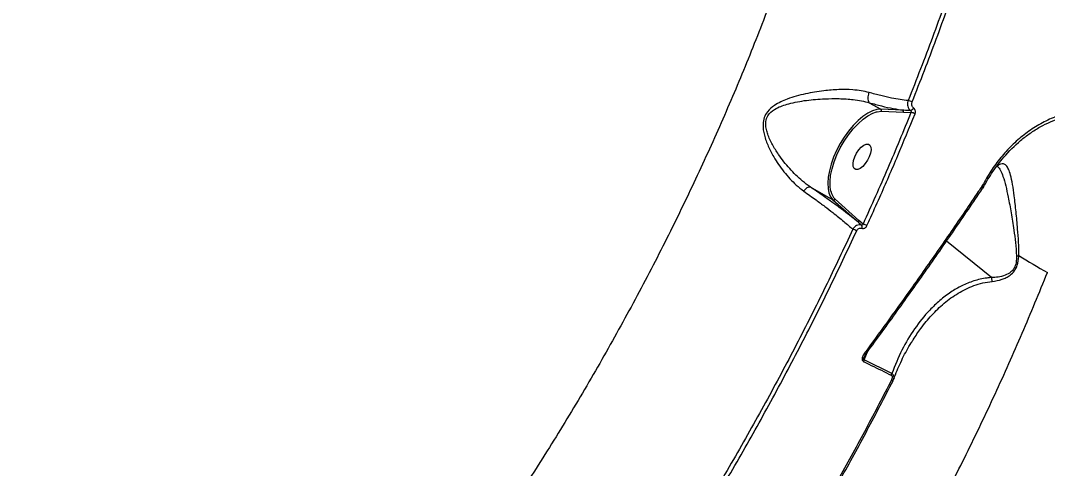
# Model space of a CAD drawing. Header units: millimetres. Extents: x -8422 to 28150, y -6982 to 5510.
# Drawn here: x 4501.1 to 4826.2, y 1677.8 to 1819.7 of the extents above; entities that cross this region are included whole.
import ezdxf

# ---------------------------------------------------------------- set-up
doc = ezdxf.new("R2010")
doc.units = ezdxf.units.MM
doc.layers.add('DIKOM_ОБЪЕКТ', color=7, linetype='Continuous')
doc.layers.add('DIKOM_РАЗМЕР_ОБЪЕКТА', color=7, linetype='Continuous')
doc.styles.add('style1', font='arial.ttf', dxfattribs={"width": 0.8})
doc.dimstyles.new('1-50', dxfattribs={"dimtxt": 300, "dimasz": 200, "dimexe": 100, "dimexo": 0, "dimgap": 100, "dimtad": 1, "dimdec": 0, "dimtxsty": 'style1', "dimcen": 0, "dimclrd": 7, "dimclre": 7, "dimadec": 1, "dimazin": 2, "dimtfac": 1, "dimtdec": 0, "dimtmove": 1, "dimatfit": 3, "dimfxl": 0, "dimlwd": 25, "dimlwe": 18, "dimarcsym": 0})

# ---------------------------------------------------------------- blocks, each defined once
blk = doc.blocks.new('*D1')
at = {"layer": 'Defpoints', "color": 0, "transparency": 16777216}
for p in [(-5348.28, 1737.01), (6047.45, 1360.22), (6047.45, -3315.33)]:
    blk.add_point(p, dxfattribs=at)
at = {"layer": 'DIKOM_РАЗМЕР_ОБЪЕКТА', "color": 7, "lineweight": 18, "transparency": 16777216}
for p, q in [((-5348.28, 1737.01), (-5348.28, -3415.33)), ((6047.45, 1360.22), (6047.45, -3415.33))]:
    blk.add_line(p, q, dxfattribs=at)
at = {"layer": 'DIKOM_РАЗМЕР_ОБЪЕКТА', "color": 7, "lineweight": 25, "transparency": 16777216}
blk.add_line((-5148.28, -3315.33), (5847.45, -3315.33), dxfattribs=at)
at = {"layer": 'DIKOM_РАЗМЕР_ОБЪЕКТА', "color": 7, "transparency": 16777216}
for points in [[(-5148.28, -3282), (-5148.28, -3348.67), (-5348.28, -3315.33)], [(5847.45, -3282), (5847.45, -3348.67), (6047.45, -3315.33)]]:
    blk.add_solid(points, dxfattribs=at)
at = {"layer": 'DIKOM_РАЗМЕР_ОБЪЕКТА', "color": 0, "transparency": 16777216, "insert": (349.59, -3062.16), "char_height": 300, "attachment_point": 5, "style": 'style1'}
blk.add_mtext('11400', dxfattribs=at)

msp = doc.modelspace()

# ---------------------------------------------------------------- linework, layer by layer
at = {"layer": 'DIKOM_ОБЪЕКТ', "color": 7, "linetype": 'Continuous', "lineweight": 15}
for p, q in [((4769.79, 1793.69), (4773.43, 1791.64)), ((4780.43, 1791.32), (4773.43, 1791.64)), ((4773.63, 1790.97), (4780.62, 1790.66)), ((4780.62, 1790.66), (4782.98, 1790.58)), ((4810.69, 1773.92), (4810.25, 1773.62)), ((4751.07, 1767.02), (4758.28, 1762.95)), ((4805.38, 1767.14), (4805.36, 1767.11)), ((4805.56, 1767.44), (4805.38, 1767.14)), ((4805.71, 1766.56), (4805.68, 1766.53)), ((4805.95, 1766.96), (4805.94, 1766.95)), ((4758.28, 1762.95), (4765.84, 1756.21)), ((4766.5, 1756.42), (4758.93, 1763.15)), ((4767.79, 1755.23), (4766.5, 1756.42)), ((4808.45, 1738.3), (4794.19, 1749.79)), ((4768.15, 1712.24), (4769.24, 1714.76)), ((4776.91, 1707.92), (4768.15, 1712.24)), ((4777.29, 1705.56), (4777.44, 1705.94)), ((4777.63, 1706.39), (4777.46, 1705.93))]:
    msp.add_line(p, q, dxfattribs=at)
at = {"layer": 'DIKOM_ОБЪЕКТ', "color": 7, "linetype": 'Continuous', "lineweight": 15, "flags": 128}
for points in [[(4773.43, 1791.64), (4772.15, 1791.52), (4770.75, 1791.09), (4769.28, 1790.34), (4767.75, 1789.31), (4766.22, 1788.01), (4764.7, 1786.46), (4763.23, 1784.71), (4761.85, 1782.78), (4760.58, 1780.73), (4759.45, 1778.59), (4758.49, 1776.41), (4757.71, 1774.25), (4757.13, 1772.13), (4756.77, 1770.12), (4756.63, 1768.25), (4756.71, 1766.56), (4757.02, 1765.1), (4757.43, 1764.09)], [(4757.6, 1765.65), (4757.39, 1766.92), (4757.34, 1768.68), (4757.55, 1770.63), (4757.98, 1772.73), (4758.65, 1774.92), (4759.53, 1777.15), (4760.6, 1779.36), (4761.84, 1781.51), (4763.21, 1783.54), (4764.68, 1785.4), (4766.22, 1787.05), (4767.79, 1788.45), (4769.35, 1789.57), (4770.87, 1790.37), (4772.01, 1790.77)], [(4772.01, 1790.77), (4772.31, 1790.84), (4773.63, 1790.97)], [(4764.7, 1773.51), (4764.63, 1774.38), (4764.8, 1775.43), (4765.18, 1776.57), (4765.74, 1777.71), (4766.45, 1778.76), (4767.24, 1779.63), (4768.06, 1780.26), (4768.82, 1780.58), (4769.48, 1780.58), (4769.97, 1780.26), (4770.26, 1779.64), (4770.33, 1778.77), (4770.17, 1777.72), (4769.79, 1776.58), (4769.22, 1775.44), (4768.51, 1774.39), (4767.72, 1773.52), (4766.91, 1772.89), (4766.14, 1772.57), (4765.49, 1772.57), (4764.99, 1772.89), (4764.7, 1773.51)], [(4805.36, 1767.11), (4805.47, 1767), (4805.56, 1766.89), (4805.64, 1766.79), (4805.68, 1766.7), (4805.71, 1766.63), (4805.7, 1766.56), (4805.69, 1766.54)], [(4805.38, 1767.14), (4805.5, 1767.03), (4805.59, 1766.92), (4805.66, 1766.82), (4805.71, 1766.73), (4805.73, 1766.65), (4805.72, 1766.59), (4805.71, 1766.56)], [(4805.56, 1767.44), (4805.67, 1767.35), (4805.77, 1767.27), (4805.84, 1767.2), (4805.9, 1767.13), (4805.94, 1767.06), (4805.96, 1767.01), (4805.95, 1766.96), (4805.95, 1766.96)], [(4805.69, 1766.54), (4805.67, 1766.52), (4805.61, 1766.49)], [(4757.43, 1764.09), (4757.55, 1763.88), (4758.28, 1762.95)], [(4768.16, 1714.18), (4768.27, 1714.08), (4768.37, 1713.98), (4768.44, 1713.9), (4768.5, 1713.83), (4768.53, 1713.78), (4768.53, 1713.74), (4768.53, 1713.72)], [(4776.84, 1705.88), (4776.96, 1705.82), (4777.06, 1705.75), (4777.15, 1705.7), (4777.22, 1705.65), (4777.27, 1705.61), (4777.3, 1705.58), (4777.31, 1705.57), (4777.29, 1705.56)]]:
    msp.add_lwpolyline(points, dxfattribs=at)
at = {"layer": 'DIKOM_ОБЪЕКТ', "color": 7, "linetype": 'Continuous', "lineweight": 15}
for centre, radius, start, end in [((4773.14, 1791.19), 0.531, 335.2542, 56.966), ((4781.81, 1791.32), 3.06, 59.6964, 84.6812), ((4782.38, 1792.74), 1.58, 285.4289, 334.7878), ((4780.14, 1790.88), 0.531, 335.2296, 56.9919), ((4782.72, 1787.56), 3.03, 59.3971, 85.1408), ((4762.78, 1766.81), 5.31, 192.5997, 223.5424), ((4766.06, 1756.66), 0.499, 244.3331, 330.4992), ((4763.38, 1748.95), 4.79, 59.9109, 75.7142), ((4766.49, 1754.33), 1, 334.9731, 32.0905), ((4766.79, 1750.9), 4.45, 59.6687, 77.0687), ((4816.61, 1764.97), 19.75, 269.3659, 271.4885), ((4895.45, 1868.91), 146.39, 237.654, 241.7626), ((4766.41, 1712.36), 1.75, 335.0742, 355.8615), ((4775.14, 1708.1), 1.79, 334.0739, 354.2401)]:
    msp.add_arc(centre, radius, start, end, dxfattribs=at)
for points, knots in [([(4774.52, 2019.16), (4774.73, 2014.22), (4775.15, 2004.35), (4774.85, 1988.73), (4773.84, 1972.42), (4772.03, 1955.39), (4769.43, 1937.7), (4766.09, 1919.73), (4762.04, 1901.55), (4757.32, 1883.23), (4751.86, 1864.48), (4745.65, 1845.34), (4738.68, 1825.87), (4731.1, 1806.5), (4722.97, 1787.28), (4714.32, 1768.29), (4705.03, 1749.21), (4695.08, 1730.11), (4684.51, 1711.05), (4673.54, 1692.45), (4662.22, 1674.36), (4650.59, 1656.81), (4638.47, 1639.54), (4625.89, 1622.62), (4612.88, 1606.12), (4599.71, 1590.37), (4586.43, 1575.43), (4573.09, 1561.31), (4559.48, 1547.8), (4545.64, 1534.96), (4531.6, 1522.86), (4518.66, 1512.56), (4506.84, 1503.79), (4499.73, 1498.96), (4496.17, 1496.54)], [0, 0, 0, 0, 0.031178, 0.062381, 0.093559, 0.125644, 0.157755, 0.18984, 0.22102, 0.252224, 0.283405, 0.31549, 0.347601, 0.379686, 0.410889, 0.442116, 0.473319, 0.505426, 0.537559, 0.569665, 0.60092, 0.632198, 0.663452, 0.69561, 0.727794, 0.759952, 0.791284, 0.822641, 0.853973, 0.886209, 0.918471, 0.950707, 0.975331, 1, 1, 1, 1]), ([(4808.8, 1873.35), (4806.97, 1866.9), (4803.29, 1854), (4796.9, 1834.32), (4789.92, 1814.43), (4784.7, 1801.06), (4782.09, 1794.37)], [0, 0, 0, 0, 0.248595, 0.49719, 0.748595, 1, 1, 1, 1]), ([(4783.35, 1793.96), (4785.94, 1800.59), (4791.11, 1813.85), (4798.1, 1833.7), (4804.54, 1853.51), (4808.26, 1866.59), (4810.12, 1873.13)], [0, 0, 0, 0, 0.248595, 0.497189, 0.748595, 1, 1, 1, 1]), ([(5235.76, 1864.88), (5236.82, 1865.57), (5238.95, 1866.94), (5240.91, 1867.9), (5242.09, 1868.18), (5242.55, 1867.86), (5242.4, 1866.97), (5241.62, 1865.49), (5240.18, 1863.39), (5238.06, 1860.66), (5235.29, 1857.33), (5231.9, 1853.45), (5227.92, 1849.04), (5223.38, 1844.12), (5218.25, 1838.67), (5212.49, 1832.63), (5206.07, 1826), (5198.99, 1818.76), (5191.34, 1811.01), (5183.2, 1802.83), (5174.6, 1794.25), (5165.59, 1785.31), (5156.09, 1775.94), (5146.02, 1766.06), (5135.38, 1755.67), (5124.17, 1744.77), (5112.53, 1733.49), (5100.57, 1721.95), (5088.33, 1710.18), (5075.84, 1698.21), (5063.02, 1685.95), (5049.75, 1673.31), (5036.06, 1660.3), (5021.95, 1646.93), (5007.58, 1633.36), (4992.4, 1619.04), (4976.38, 1603.98), (4959.53, 1588.19), (4942.39, 1572.16), (4924.97, 1555.92), (4907.33, 1539.52), (4890.53, 1523.94), (4874.63, 1509.22), (4859.64, 1495.39), (4844.69, 1481.62), (4829.66, 1467.81), (4814.58, 1453.98), (4799.47, 1440.17), (4784.52, 1426.53), (4769.88, 1413.21), (4755.58, 1400.24), (4741.64, 1387.61), (4727.93, 1375.24), (4714.37, 1363.03), (4700.97, 1351), (4687.77, 1339.2), (4674.92, 1327.74), (4662.57, 1316.76), (4650.72, 1306.27), (4639.37, 1296.27), (4628.44, 1286.67), (4617.84, 1277.42), (4607.62, 1268.53), (4597.8, 1260.05), (4588.5, 1252.06), (4579.82, 1244.66), (4571.76, 1237.85), (4564.31, 1231.61), (4557.41, 1225.9), (4551.01, 1220.67), (4545.14, 1215.95), (4539.83, 1211.77), (4535.15, 1208.17), (4531.14, 1205.21), (4527.8, 1202.85), (4525.1, 1201.09), (4523.01, 1199.91), (4521.53, 1199.3), (4520.69, 1199.29), (4520.5, 1199.88), (4520.96, 1201.08), (4521.93, 1202.66), (4523.16, 1204.39), (4524.08, 1205.57), (4524.54, 1206.16)], [0, 0, 0, 0, 0.014465, 0.028965, 0.040896, 0.052838, 0.06478, 0.076711, 0.088989, 0.101279, 0.113569, 0.125847, 0.137779, 0.149722, 0.161665, 0.173598, 0.185878, 0.198169, 0.210461, 0.222741, 0.234655, 0.246579, 0.258503, 0.270416, 0.282674, 0.294944, 0.307213, 0.319472, 0.331406, 0.34335, 0.355294, 0.367228, 0.379509, 0.391801, 0.404093, 0.416374, 0.43016, 0.443953, 0.457739, 0.471823, 0.485915, 0.499998, 0.511916, 0.523844, 0.535771, 0.547689, 0.559953, 0.572228, 0.584503, 0.596767, 0.608684, 0.620612, 0.63254, 0.644457, 0.65672, 0.668993, 0.681267, 0.69353, 0.705463, 0.717406, 0.729349, 0.741282, 0.753561, 0.765852, 0.778142, 0.790422, 0.802353, 0.814295, 0.826236, 0.838167, 0.850446, 0.862736, 0.875027, 0.887306, 0.899222, 0.911149, 0.923075, 0.934991, 0.947253, 0.959525, 0.971798, 0.98406, 0.992027, 1, 1, 1, 1]), ([(4520.8, 1155.4), (4520.8, 1155.39), (4520.82, 1155.17), (4521.47, 1155.34), (4522.83, 1155.96), (4524.98, 1157.31), (4527.8, 1159.29), (4531.29, 1161.89), (4535.4, 1165.08), (4540.11, 1168.85), (4545.44, 1173.21), (4551.45, 1178.2), (4558.15, 1183.83), (4565.55, 1190.12), (4573.57, 1197), (4582.11, 1204.38), (4591.14, 1212.23), (4600.63, 1220.52), (4610.64, 1229.32), (4621.26, 1238.68), (4632.49, 1248.63), (4644.32, 1259.15), (4656.62, 1270.13), (4669.25, 1281.43), (4682.16, 1293.03), (4695.33, 1304.88), (4708.86, 1317.09), (4722.85, 1329.75), (4737.3, 1342.86), (4752.2, 1356.4), (4767.37, 1370.22), (4782.64, 1384.15), (4797.98, 1398.18), (4813.36, 1412.27), (4828.9, 1426.53), (4844.71, 1441.07), (4860.78, 1455.87), (4877.09, 1470.92), (4893.45, 1486.03), (4910.5, 1501.81), (4928.21, 1518.23), (4946.55, 1535.26), (4964.92, 1552.35), (4983.27, 1569.46), (5001.57, 1586.55), (5018.71, 1602.59), (5034.7, 1617.59), (5049.56, 1631.55), (5064.17, 1645.3), (5078.63, 1658.95), (5092.92, 1672.46), (5107, 1685.81), (5120.72, 1698.83), (5133.89, 1711.38), (5146.53, 1723.45), (5158.62, 1735.03), (5170.27, 1746.22), (5181.57, 1757.11), (5192.47, 1767.66), (5202.96, 1777.84), (5212.9, 1787.54), (5222.19, 1796.64), (5230.83, 1805.16), (5238.83, 1813.09), (5246.25, 1820.49), (5253.14, 1827.42), (5259.46, 1833.85), (5265.19, 1839.74), (5270.27, 1845.04), (5274.62, 1849.68), (5278.27, 1853.67), (5281.23, 1857.03), (5283.54, 1859.78), (5285.22, 1861.97), (5286.17, 1863.48), (5286.51, 1864.3), (5286.29, 1864.4), (5286.23, 1864.42)], [0, 0, 0, 0, 0.001026, 0.014265, 0.027883, 0.041515, 0.055146, 0.068765, 0.082025, 0.095295, 0.108566, 0.121825, 0.135471, 0.149129, 0.162788, 0.176434, 0.189694, 0.202966, 0.216238, 0.229498, 0.243144, 0.256803, 0.270461, 0.284108, 0.297351, 0.310606, 0.32386, 0.337103, 0.35073, 0.36437, 0.378009, 0.391636, 0.40488, 0.418136, 0.431392, 0.444636, 0.458265, 0.471907, 0.485548, 0.499177, 0.514498, 0.529828, 0.545148, 0.5608, 0.576461, 0.592112, 0.605374, 0.618647, 0.63192, 0.645182, 0.658829, 0.672489, 0.686148, 0.699796, 0.713035, 0.726285, 0.739535, 0.752774, 0.766397, 0.780031, 0.793666, 0.807288, 0.820549, 0.833821, 0.847093, 0.860354, 0.874002, 0.887662, 0.901323, 0.914971, 0.928227, 0.941495, 0.954762, 0.968018, 0.981661, 0.995317, 1, 1, 1, 1]), ([(4769.69, 1796.94), (4768.88, 1797.13), (4767.24, 1797.53), (4764.03, 1797.86), (4760.06, 1797.9), (4755.02, 1797.49), (4749.5, 1796.57), (4744.93, 1795.33), (4741.7, 1793.99), (4739.51, 1792.79), (4737.6, 1791.18), (4736.41, 1789.03), (4735.97, 1786.44), (4736.46, 1783.31), (4737.73, 1779.87), (4739.78, 1775.92), (4742.7, 1771.69), (4745.98, 1768.06), (4748.23, 1766.3), (4749.02, 1765.67)], [0, 0, 0, 0, 0.044337, 0.089589, 0.159955, 0.232467, 0.3225, 0.415211, 0.450359, 0.485928, 0.532942, 0.566425, 0.599805, 0.653098, 0.710264, 0.768667, 0.857877, 0.949789, 1, 1, 1, 1]), ([(4751.05, 1767.02), (4751.05, 1767.03), (4750.23, 1767.6), (4747.95, 1769.33), (4744.5, 1772.71), (4741.38, 1776.69), (4739.06, 1780.36), (4737.81, 1783.04), (4737.17, 1785.21), (4736.94, 1786.9), (4737.15, 1788.71), (4738.26, 1790.59), (4740.1, 1791.86), (4742.21, 1792.77), (4745.38, 1793.72), (4749.87, 1794.54), (4755.27, 1794.96), (4760.25, 1795.04), (4764.16, 1794.79), (4767.34, 1794.32), (4768.99, 1793.92), (4769.79, 1793.7), (4769.79, 1793.7)], [0, 0, 0, 0, 0.000159, 0.051081, 0.143666, 0.236346, 0.294286, 0.352073, 0.377616, 0.403071, 0.433541, 0.463833, 0.507957, 0.542739, 0.577595, 0.670567, 0.763603, 0.836688, 0.909668, 0.954834, 0.999968, 1, 1, 1, 1]), ([(4769.69, 1796.94), (4769.67, 1796.9), (4769.59, 1796.71), (4769.43, 1796.25), (4769.29, 1795.54), (4769.29, 1794.75), (4769.45, 1794.09), (4769.67, 1793.83), (4769.79, 1793.7)], [0, 0, 0, 0, 0.035037, 0.155251, 0.366439, 0.57763, 0.788819, 1, 1, 1, 1]), ([(4782.09, 1794.37), (4782.06, 1794.37), (4781.28, 1794.44), (4779.6, 1794.65), (4776.74, 1795.17), (4773.45, 1795.9), (4770.95, 1796.59), (4769.69, 1796.94)], [0, 0, 0, 0, 0.008897, 0.241789, 0.47728, 0.73683, 1, 1, 1, 1]), ([(4769.79, 1793.7), (4769.79, 1793.7), (4769.79, 1793.7), (4769.79, 1793.69), (4769.79, 1793.69)], [0, 0, 0, 0, 0.659796, 1, 1, 1, 1]), ([(4769.79, 1793.69), (4771.11, 1793.34), (4773.77, 1792.62), (4777.34, 1791.82), (4779.42, 1791.49), (4780.43, 1791.32)], [0, 0, 0, 0, 0.33721, 0.679135, 1, 1, 1, 1]), ([(4782.09, 1794.37), (4782.07, 1794.32), (4781.95, 1794.01), (4781.84, 1793.39), (4781.93, 1792.54), (4782.25, 1791.76), (4782.61, 1791.4), (4782.8, 1791.21)], [0, 0, 0, 0, 0.047984, 0.286159, 0.524272, 0.76208, 1, 1, 1, 1]), ([(4783.81, 1792.06), (4783.7, 1792.17), (4783.47, 1792.39), (4783.27, 1792.86), (4783.21, 1793.37), (4783.27, 1793.75), (4783.34, 1793.93), (4783.35, 1793.96)], [0, 0, 0, 0, 0.237682, 0.475494, 0.71372, 0.952005, 1, 1, 1, 1]), ([(4784.26, 1790.17), (4784.27, 1790.2), (4784.34, 1790.39), (4784.41, 1790.76), (4784.34, 1791.27), (4784.15, 1791.73), (4783.92, 1791.95), (4783.81, 1792.06)], [0, 0, 0, 0, 0.048916, 0.28709, 0.524973, 0.762532, 1, 1, 1, 1]), ([(4866.15, 1784.21), (4864.57, 1785.21), (4861.4, 1787.2), (4856.47, 1789.36), (4851.52, 1790.88), (4846.59, 1791.73), (4841.65, 1791.96), (4836.77, 1791.53), (4831.98, 1790.47), (4827.34, 1788.79), (4822.92, 1786.49), (4818.74, 1783.62), (4814.87, 1780.23), (4811.37, 1776.37), (4808.22, 1772.13), (4806.45, 1769), (4805.56, 1767.44)], [0, 0, 0, 0, 0.075107, 0.150216, 0.221283, 0.292577, 0.363644, 0.43477, 0.506124, 0.577247, 0.64834, 0.719658, 0.790752, 0.860428, 0.930319, 1, 1, 1, 1]), ([(4782.98, 1790.58), (4780.56, 1784.69), (4775.73, 1772.9), (4770.44, 1761.13), (4767.79, 1755.23)], [0, 0, 0, 0, 0.499449, 1, 1, 1, 1]), ([(4769.04, 1754.74), (4769.31, 1755.33), (4770.67, 1758.33), (4773.99, 1765.72), (4778.86, 1776.94), (4782.46, 1785.76), (4784.26, 1790.17)], [0, 0, 0, 0, 0.050768, 0.253854, 0.626698, 1, 1, 1, 1]), ([(4782.8, 1791.21), (4782.12, 1791.24), (4781.33, 1791.27), (4780.54, 1791.32), (4780.43, 1791.32)], [0, 0, 0, 0, 0.864955, 1, 1, 1, 1]), ([(4782.8, 1791.21), (4782.84, 1791.18), (4782.92, 1791.1), (4782.99, 1790.95), (4783.01, 1790.78), (4783, 1790.65), (4782.98, 1790.59), (4782.98, 1790.58)], [0, 0, 0, 0, 0.236892, 0.474387, 0.712538, 0.950976, 1, 1, 1, 1]), ([(4805.92, 1766.93), (4806.87, 1768.6), (4808.79, 1771.97), (4812.68, 1777.02), (4816.71, 1781.04), (4820.69, 1784.08), (4824.86, 1786.7), (4829.31, 1788.68), (4833.94, 1789.96), (4838.28, 1790.77), (4841.5, 1790.72), (4843.5, 1790.69)], [0, 0, 0, 0, 0.113899, 0.229465, 0.38679, 0.467808, 0.548825, 0.706112, 0.787108, 0.868105, 1, 1, 1, 1]), ([(4810.17, 1773.63), (4810.23, 1773.59), (4810.66, 1773.34), (4811.31, 1772.27), (4812.18, 1770.27), (4812.99, 1767.42), (4813.82, 1763.56), (4814.68, 1758.86), (4815.43, 1753.96), (4816.13, 1749.4), (4816.31, 1746.61), (4816.39, 1745.22)], [0, 0, 0, 0, 0.01802, 0.11952, 0.221129, 0.348662, 0.476315, 0.630729, 0.785195, 0.892754, 1, 1, 1, 1]), ([(4810.69, 1773.92), (4810.66, 1773.89), (4810.53, 1773.7), (4810.34, 1773.57), (4810.18, 1773.45)], [0, 0, 0, 0, 0.16126, 1, 1, 1, 1]), ([(4817.12, 1745.23), (4817.11, 1746.65), (4817.1, 1749.53), (4816.71, 1754.21), (4816.25, 1759.23), (4815.72, 1763.96), (4815.16, 1767.88), (4814.58, 1770.7), (4813.89, 1772.72), (4813.16, 1773.88), (4812.31, 1774.4), (4811.51, 1774.38), (4810.91, 1774.05), (4810.69, 1773.92)], [0, 0, 0, 0, 0.088908, 0.180128, 0.304976, 0.433461, 0.537914, 0.64516, 0.72941, 0.815875, 0.884785, 0.955516, 1, 1, 1, 1]), ([(4749.02, 1765.67), (4749.04, 1765.7), (4749.22, 1765.93), (4749.6, 1766.36), (4750.15, 1766.81), (4750.68, 1767.07), (4750.92, 1767.04), (4751.05, 1767.02)], [0, 0, 0, 0, 0.026232, 0.263074, 0.508762, 0.754383, 1, 1, 1, 1]), ([(4749.02, 1765.67), (4750.35, 1764.73), (4752.68, 1763.07), (4755.71, 1760.81), (4758.73, 1758.5), (4761.86, 1755.99), (4763.66, 1754.4), (4764.57, 1753.59)], [0, 0, 0, 0, 0.202261, 0.356401, 0.511989, 0.753249, 1, 1, 1, 1]), ([(4751.07, 1767.02), (4751.06, 1767.02), (4751.06, 1767.02), (4751.05, 1767.02), (4751.05, 1767.02), (4751.05, 1767.02)], [0, 0, 0, 0, 0.50364, 0.91903, 1, 1, 1, 1]), ([(4765.84, 1756.21), (4765.1, 1756.81), (4763.61, 1758), (4761.02, 1759.96), (4758.23, 1762), (4754.97, 1764.33), (4752.48, 1766.05), (4751.07, 1767.02)], [0, 0, 0, 0, 0.194809, 0.391642, 0.575063, 0.760211, 1, 1, 1, 1]), ([(4805.36, 1767.11), (4805, 1766.58), (4803.23, 1763.95), (4798.59, 1757.1), (4791.31, 1746.52), (4783.04, 1734.77), (4775.32, 1723.98), (4770.55, 1717.44), (4768.16, 1714.18)], [0, 0, 0, 0, 0.029989, 0.149948, 0.390056, 0.630164, 0.815083, 1, 1, 1, 1]), ([(4768.47, 1713.71), (4771.68, 1718.1), (4778.1, 1726.89), (4787.48, 1740.1), (4796.69, 1753.31), (4802.64, 1762.1), (4805.61, 1766.49)], [0, 0, 0, 0, 0.249268, 0.498536, 0.749268, 1, 1, 1, 1]), ([(4805.95, 1766.96), (4805.94, 1766.94), (4805.86, 1766.8), (4805.78, 1766.67), (4805.7, 1766.57)], [0, 0, 0, 0, 0.167913, 1, 1, 1, 1]), ([(4758.28, 1762.95), (4758.33, 1762.93), (4758.42, 1762.89), (4758.58, 1762.9), (4758.74, 1762.95), (4758.85, 1763.04), (4758.91, 1763.11), (4758.93, 1763.14), (4758.93, 1763.15)], [0, 0, 0, 0, 0.214574, 0.429326, 0.64384, 0.858477, 0.955212, 1, 1, 1, 1]), ([(4765.84, 1756.21), (4765.97, 1756.11), (4766.48, 1755.66), (4766.97, 1755.21), (4767.34, 1754.87)], [0, 0, 0, 0, 0.240844, 1, 1, 1, 1]), ([(4764.57, 1753.59), (4761.69, 1747.46), (4755.94, 1735.19), (4746.69, 1716.86), (4736.99, 1698.63), (4728.49, 1683.46), (4723.19, 1674.44), (4721.39, 1671.38)], [0, 0, 0, 0, 0.220311, 0.440621, 0.663084, 0.885545, 1, 1, 1, 1]), ([(4722.51, 1670.69), (4724.32, 1673.76), (4729.6, 1682.75), (4738.05, 1697.83), (4747.75, 1716.04), (4757.05, 1734.47), (4762.88, 1746.89), (4765.79, 1753.09)], [0, 0, 0, 0, 0.114454, 0.334765, 0.555076, 0.777538, 1, 1, 1, 1]), ([(4767.34, 1754.87), (4767.31, 1754.88), (4767.05, 1754.96), (4766.52, 1755.02), (4765.75, 1754.81), (4765.04, 1754.33), (4764.73, 1753.84), (4764.57, 1753.59)], [0, 0, 0, 0, 0.030022, 0.263938, 0.506617, 0.754446, 1, 1, 1, 1]), ([(4765.79, 1753.09), (4765.87, 1753.25), (4766.05, 1753.55), (4766.46, 1753.86), (4766.91, 1754), (4767.23, 1753.97), (4767.38, 1753.91), (4767.4, 1753.91)], [0, 0, 0, 0, 0.248681, 0.49749, 0.738879, 0.970278, 1, 1, 1, 1]), ([(4767.79, 1755.23), (4767.77, 1755.17), (4767.74, 1755.05), (4767.63, 1754.92), (4767.51, 1754.85), (4767.41, 1754.85), (4767.36, 1754.86), (4767.34, 1754.87)], [0, 0, 0, 0, 0.273491, 0.534081, 0.768756, 0.934012, 1, 1, 1, 1]), ([(4767.4, 1753.91), (4767.57, 1753.87), (4767.88, 1753.8), (4768.36, 1753.96), (4768.77, 1754.27), (4768.95, 1754.58), (4769.04, 1754.74)], [0, 0, 0, 0, 0.259205, 0.50214, 0.751094, 1, 1, 1, 1]), ([(4816.39, 1745.22), (4816.38, 1744.48), (4816.36, 1743.13), (4815.73, 1741.28), (4814.51, 1739.81), (4812.69, 1738.88), (4810.59, 1738.39), (4809.14, 1738.3), (4808.46, 1738.3), (4808.46, 1738.3)], [0, 0, 0, 0, 0.159558, 0.287538, 0.415047, 0.593471, 0.79621, 0.99974, 1, 1, 1, 1]), ([(4808.65, 1737.07), (4809.71, 1737.23), (4811.18, 1737.45), (4813.13, 1738.23), (4814.49, 1739.03), (4815.8, 1740.32), (4816.8, 1742.37), (4817.07, 1744.11), (4817.12, 1745.11), (4817.12, 1745.23)], [0, 0, 0, 0, 0.28651, 0.400269, 0.516301, 0.657461, 0.799389, 0.976349, 1, 1, 1, 1]), ([(4470.63, 1398.13), (4473.22, 1397.65), (4478.97, 1396.6), (4488.7, 1396), (4499.76, 1396.22), (4511.6, 1397.56), (4523.93, 1399.98), (4536.74, 1403.54), (4549.97, 1408.26), (4563.2, 1413.99), (4576.36, 1420.64), (4589.41, 1428.12), (4602.69, 1436.62), (4616.16, 1446.17), (4629.79, 1456.75), (4643.56, 1468.4), (4657.42, 1481.11), (4671.39, 1494.93), (4685.25, 1509.69), (4698.69, 1525.01), (4711.6, 1540.74), (4723.97, 1556.76), (4736.15, 1573.5), (4748.1, 1590.93), (4759.77, 1609.01), (4770.84, 1627.23), (4781.31, 1645.5), (4791.16, 1663.75), (4800.64, 1682.39), (4809.68, 1701.37), (4818.29, 1720.62), (4823.56, 1733.5), (4826.19, 1739.94)], [0, 0, 0, 0, 0.024986, 0.055488, 0.089207, 0.122952, 0.156671, 0.191384, 0.226125, 0.260838, 0.293496, 0.326179, 0.358837, 0.392437, 0.426065, 0.459665, 0.494481, 0.529296, 0.564612, 0.599928, 0.633097, 0.666292, 0.699462, 0.733598, 0.767762, 0.801899, 0.834468, 0.867061, 0.899631, 0.933079, 0.966552, 1, 1, 1, 1]), ([(4808.45, 1738.3), (4807.95, 1738.25), (4806, 1738.06), (4802.8, 1737.29), (4799.04, 1735.75), (4795.45, 1733.65), (4792.05, 1731.07), (4788.1, 1727.28), (4783.99, 1722.13), (4779.97, 1715.43), (4777.93, 1710.42), (4776.91, 1707.92)], [0, 0, 0, 0, 0.031074, 0.119842, 0.208955, 0.297932, 0.396826, 0.495744, 0.663633, 0.831973, 1, 1, 1, 1]), ([(4783.69, 1718.58), (4784.47, 1719.8), (4786.24, 1722.56), (4789.5, 1726.44), (4793.4, 1730.23), (4797.84, 1733.45), (4802.01, 1735.5), (4805.67, 1736.64), (4807.66, 1736.92), (4808.65, 1737.07)], [0, 0, 0, 0, 0.132823, 0.301768, 0.474942, 0.648024, 0.821984, 0.911011, 1, 1, 1, 1]), ([(4808.46, 1738.3), (4808.46, 1738.3), (4808.46, 1738.3), (4808.45, 1738.3), (4808.45, 1738.3), (4808.45, 1738.3)], [0, 0, 0, 0, 0.356488, 0.815929, 1, 1, 1, 1]), ([(4808.65, 1737.07), (4808.66, 1737.1), (4808.67, 1737.31), (4808.64, 1737.74), (4808.52, 1738.1), (4808.46, 1738.3)], [0, 0, 0, 0, 0.0844, 0.497335, 1, 1, 1, 1]), ([(4777.53, 1706.17), (4777.7, 1706.61), (4778.54, 1708.86), (4780.31, 1712.73), (4782.22, 1716.42), (4783.47, 1718.26), (4783.69, 1718.58)], [0, 0, 0, 0, 0.098894, 0.505127, 0.912889, 1, 1, 1, 1]), ([(4768.16, 1714.18), (4767.95, 1713.84), (4767.65, 1713.36), (4767.5, 1712.64), (4767.53, 1712.19), (4767.68, 1711.86), (4767.85, 1711.7), (4767.96, 1711.64), (4767.99, 1711.63)], [0, 0, 0, 0, 0.40298, 0.573292, 0.745107, 0.853339, 0.961752, 1, 1, 1, 1]), ([(4768.53, 1713.72), (4768.49, 1713.67), (4768.37, 1713.51), (4768.28, 1713.31), (4768.23, 1713.18)], [0, 0, 0, 0, 0.30924, 1, 1, 1, 1]), ([(4767.99, 1711.63), (4768.53, 1711.37), (4771.2, 1710.08), (4774.12, 1708.64), (4776.5, 1707.44), (4776.74, 1707.31)], [0, 0, 0, 0, 0.18317, 0.915879, 1, 1, 1, 1]), ([(4768.15, 1712.24), (4768.14, 1712.24), (4768.12, 1712.24), (4768.08, 1712.25), (4768.06, 1712.28), (4768.04, 1712.31), (4768.02, 1712.35), (4768, 1712.48), (4768.04, 1712.7), (4768.11, 1712.95), (4768.18, 1713.11), (4768.22, 1713.18)], [0, 0, 0, 0, 0.040678, 0.082568, 0.124758, 0.137845, 0.183299, 0.243684, 0.482794, 0.781944, 1, 1, 1, 1]), ([(5202.38, 1707.22), (5198.56, 1703.48), (5190.92, 1696), (5178.9, 1684.28), (5166.49, 1672.22), (5153.55, 1659.7), (5140.1, 1646.73), (5126.15, 1633.32), (5111.85, 1619.62), (5097.37, 1605.79), (5082.75, 1591.86), (5068, 1577.87), (5053.02, 1563.7), (5037.7, 1549.24), (5022.05, 1534.51), (5006.08, 1519.54), (4989.99, 1504.48), (4973.94, 1489.52), (4957.97, 1474.67), (4942.1, 1459.97), (4926.22, 1445.28), (4910.2, 1430.52), (4894.07, 1415.7), (4877.86, 1400.84), (4861.75, 1386.13), (4845.93, 1371.72), (4830.43, 1357.65), (4815.25, 1343.91), (4800.29, 1330.4), (4785.41, 1317.02), (4770.67, 1303.79), (4756.07, 1290.75), (4741.81, 1278.04), (4727.14, 1265.01), (4712.17, 1251.77), (4696.97, 1238.38), (4687.34, 1229.95), (4682.53, 1225.74)], [0, 0, 0, 0, 0.027716, 0.055456, 0.083195, 0.110911, 0.139432, 0.167979, 0.196526, 0.225047, 0.252759, 0.280495, 0.308231, 0.335942, 0.364457, 0.392998, 0.421539, 0.450054, 0.477791, 0.505552, 0.533314, 0.561051, 0.589595, 0.618166, 0.646737, 0.675281, 0.70299, 0.730722, 0.758455, 0.786163, 0.814675, 0.843213, 0.871751, 0.900263, 0.933502, 0.966761, 1, 1, 1, 1]), ([(4776.74, 1707.31), (4776.79, 1707.28), (4776.9, 1707.22), (4777.01, 1707.03), (4777.07, 1706.79), (4777.05, 1706.38), (4776.93, 1706.08), (4776.84, 1705.88)], [0, 0, 0, 0, 0.121167, 0.252283, 0.411569, 0.599355, 1, 1, 1, 1]), ([(4777.44, 1705.94), (4777.49, 1706.05), (4777.64, 1706.4), (4777.6, 1707), (4777.35, 1707.58), (4777.05, 1707.81), (4776.91, 1707.92)], [0, 0, 0, 0, 0.155796, 0.490808, 0.777746, 1, 1, 1, 1]), ([(4776.84, 1705.88), (4774.16, 1700.7), (4768.81, 1690.34), (4760.35, 1674.93), (4751.62, 1659.62), (4745.55, 1649.55), (4742.51, 1644.52)], [0, 0, 0, 0, 0.249122, 0.498244, 0.749122, 1, 1, 1, 1]), ([(4743.02, 1644.29), (4746.04, 1649.28), (4752.06, 1659.25), (4760.76, 1674.5), (4769.22, 1689.93), (4774.6, 1700.35), (4777.29, 1705.56)], [0, 0, 0, 0, 0.249121, 0.498243, 0.749121, 1, 1, 1, 1])]:
    msp.add_open_spline(points, degree=3, knots=knots, dxfattribs=at)

# ---------------------------------------------------------------- dimensions: what is measured, and where the dimension line sits
at = {"layer": 'DIKOM_РАЗМЕР_ОБЪЕКТА'}
dim = msp.add_linear_dim(base=(6047.45, -3315.33), p1=(-5348.28, 1737.01), p2=(6047.45, 1360.22), text='11400', dimstyle='1-50', override={"dimscale": 1, "dimtix": 0, "dimtofl": 1, "dimtmove": 1, "dimatfit": 3}, dxfattribs=at)
dim.commit()
dim.dimension.update_dxf_attribs({"geometry": '*D1', "text_midpoint": (349.59, -3062.16)})

doc.saveas('drawing.dxf')
